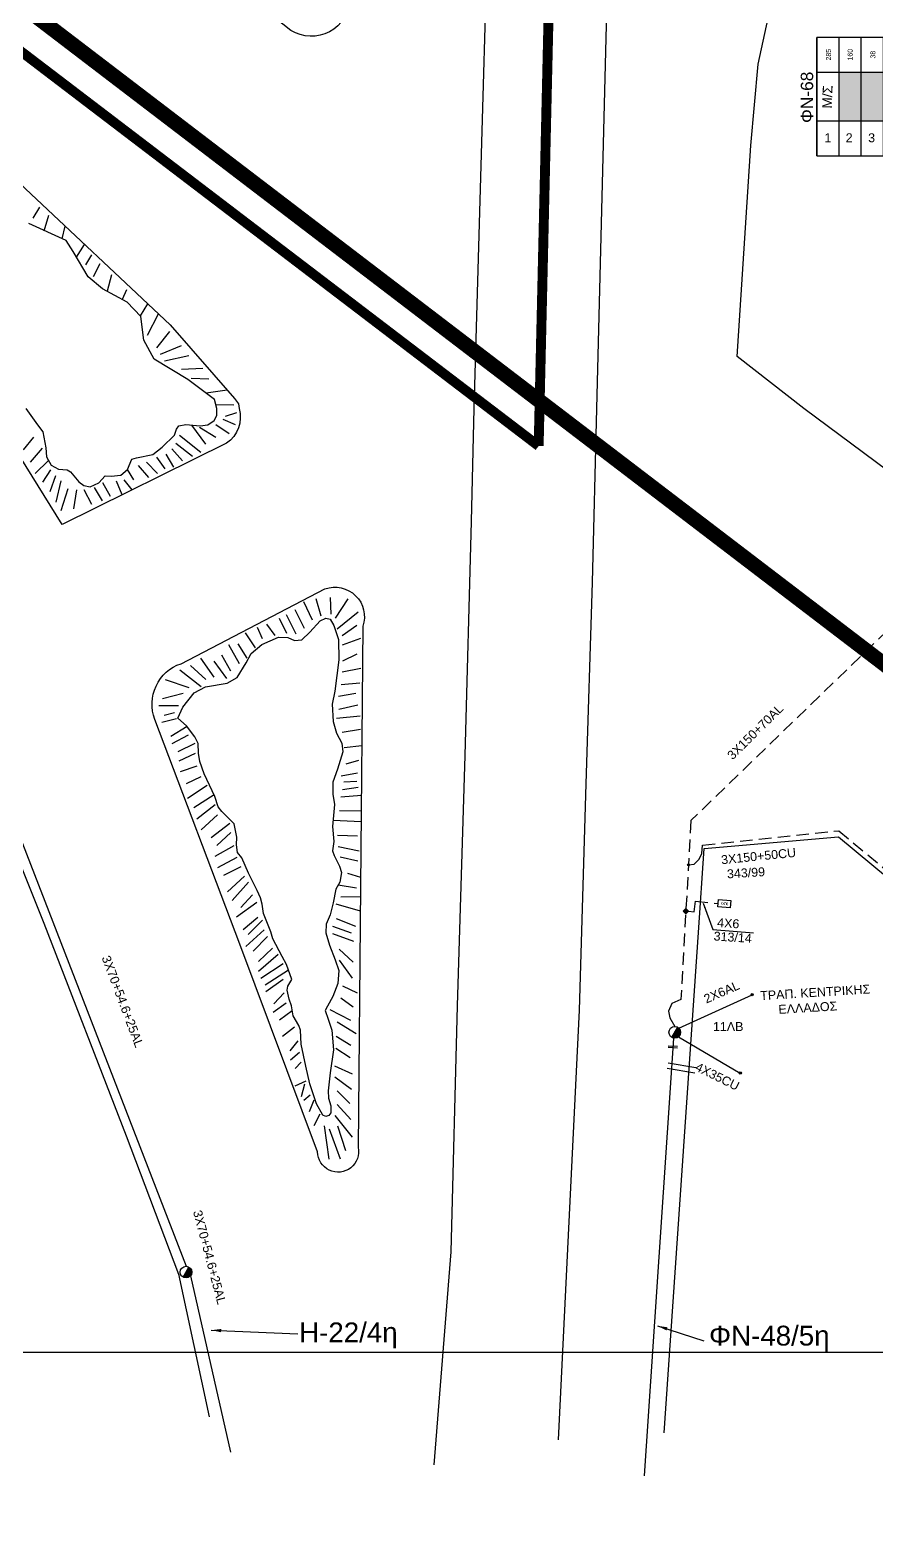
# Model space of a CAD drawing. Header units: millimetres. Extents: x 912 to 3023, y 735 to 1796.
# Drawn here: x 2618.8 to 2789.7, y 737.4 to 1037.7 of the extents above; entities that cross this region are included whole.
import ezdxf
from ezdxf.enums import TextEntityAlignment as Align

# ---------------------------------------------------------------- set-up
doc = ezdxf.new("R2010")
doc.units = ezdxf.units.MM
doc.linetypes.add('CENTER', pattern=[50.8, 31.75, -6.35, 6.35, -6.35])
doc.linetypes.add('DASHED', pattern=[19.05, 12.7, -6.35])
for name, color, linetype in [('Pillar OTE', 7, 'Continuous'), ('Άγνωστα', 7, 'Continuous'), ('Ασφαλειοκιβώτια Χ.Τ 9 αναχωρήσεων', 7, 'Continuous'), ('Γυμνά εναέρια ΧΤ (3Φ)   4x35CU', 7, 'Continuous'), ('Επιγραφές - Σχήματα', 7, 'Continuous'), ('Καλώδια ΧΤ   2x6AL', 7, 'DASHED'), ('Καλώδια ΧΤ   3x150+50CU', 7, 'DASHED'), ('Καλώδια ΧΤ   3x150AL+50XLPE', 7, 'DASHED'), ('Μηχανική τομή', 7, 'Continuous'), ('Στύλος ΦΜ', 7, 'Continuous'), ('Στύλος ΦΜ @ 1', 7, 'Continuous'), ('Συνδέσεις', 7, 'Continuous'), ('Συνεστραμμένα ΧΤ   3x70+54.6+25 AL', 7, 'SYN_LINE'), ('Τομή', 7, 'Continuous'), ('Υπόβαθρο ΔΕΗ', 7, 'Continuous'), ('Υπόγεια καλώδια Δικτύου ΧΤ και Παρ. ΧΤ - 3X150+70 AL', 7, 'DASHED'), ('Υπόγεια καλώδια Παροχών ΧΤ   4x6', 7, 'DASHED')]:
    doc.layers.add(name, color=color, linetype=linetype)
doc.styles.add('arial', font='ARIAL.TTF')
doc.styles.get("Standard").update_dxf_attribs({"font": 'ARIAL.TTF'})
doc.linetypes.add('SYN_LINE', pattern='A,0.5,-0.0001,["/\\/\\/\\/",Standard,S=0.1,R=0,X=0,Y=-0.05],-0.25', length=0.7501)
doc.dimstyles.new('ISO-25', dxfattribs={"dimtxt": 2.5, "dimasz": 2.5, "dimexe": 1.25, "dimexo": 0.625, "dimtad": 1, "dimtxsty": 'Standard', "dimcen": 2.5, "dimadec": 0, "dimazin": 0, "dimtfac": 1, "dimtmove": 0, "dimatfit": 3, "dimfxl": 1, "dimarcsym": 0})

# ---------------------------------------------------------------- blocks, each defined once
blk = doc.blocks.new('ΑΣΦΑΛΕΙΟΚΙΒΩΤΙΟ ΥΠΟΣΤΑΘΜΟΥ 9 ΑΝΑΧΩΡΗΣΕΩΝ')
at = {"layer": 'Ασφαλειοκιβώτια Χ.Τ 9 αναχωρήσεων', "ltscale": 40}
for p, q in [((-23.8, 40.36), (24.02, 40.36)), ((-9.72, 40.36), (-9.72, -40.64)), ((9.94, 40.36), (9.94, -40.64)), ((-23.8, 31.36), (24.02, 31.36)), ((-23.8, 22.36), (24.02, 22.36)), ((-23.8, 13.36), (24.02, 13.36)), ((-23.8, 4.36), (24.02, 4.36)), ((-23.8, -4.64), (24.02, -4.64)), ((-23.8, -13.64), (24.02, -13.64)), ((-23.8, -22.64), (24.02, -22.64)), ((-23.8, -31.64), (24.02, -31.64))]:
    blk.add_line(p, q, dxfattribs=at)
at = {"layer": 'Ασφαλειοκιβώτια Χ.Τ 9 αναχωρήσεων'}
blk.add_lwpolyline([(-23.8, -40.64), (24.02, -40.64), (24.02, 40.36), (-23.8, 40.36)], close=True, dxfattribs=at)
for s, p in [('1', (-18.29, 37.24)), ('2', (-18.29, 28.67)), ('3', (-18.29, 19.6)), ('4', (-18.29, 10.58)), ('5', (-18.29, 1.57)), ('6', (-18.29, -7.57)), ('7', (-18.29, -15.81)), ('8', (-18.29, -25.5)), ('9', (-18.29, -34.19))]:
    blk.add_text(s, height=3.6, rotation=270, dxfattribs=at).set_placement(p)
at = {"layer": 'Ασφαλειοκιβώτια Χ.Τ 9 αναχωρήσεων', "ltscale": 40}
for tag, height, p in [('ΟΝΟΜΑ', 5, (-0.16, 44.31)), ('ΚΕΙΜΕΝΟ 1', 2, (17.06, 35.59)), ('ΚΕΙΜΕΝΟ 2', 2, (17.06, 26.88)), ('ΚΕΙΜΕΝΟ 3', 2, (17.06, 17.69)), ('ΚΕΙΜΕΝΟ 4', 2, (17.06, 8.71)), ('ΚΕΙΜΕΝΟ 5', 2, (17.06, -0.13)), ('ΚΕΙΜΕΝΟ 6', 2, (17.06, -9.05)), ('ΚΕΙΜΕΝΟ 7', 2, (17.06, -18.13)), ('ΚΕΙΜΕΝΟ 8', 2, (17.06, -26.85)), ('ΚΕΙΜΕΝΟ 9', 2, (17.06, -35.99)), ('ΣΧ', 2, (-0.1, -42.64))]:
    blk.add_attdef(tag, text='', height=height, dxfattribs=at).set_placement(p, align=Align.MIDDLE_CENTER)
blk = doc.blocks.new('ΥΠΑΡΧΩΝ ΤΣΙΜΕΝΤΕΝΙΟΣ ΣΤΥΛΟΣ')
at = {"layer": 'Στύλος ΦΜ'}
blk.add_hatch(color=7, dxfattribs=at).paths.add_polyline_path([(-1.29, -2.28, 0.574793), (2.62, 0, 0.268822), (1.3, 2.27)])
at = {"layer": 'Στύλος ΦΜ', "color": 7}
blk.add_line((-1.29, -2.28), (1.3, 2.27), dxfattribs=at)
blk.add_circle((0, 0), 2.62, dxfattribs=at)
at = {"layer": 'Στύλος ΦΜ', "flags": 4}
for tag, p in [('ΤΥΠΟΣ', (-4.91, 3.03)), ('ΑΡΙΘΜΟΣ', (-4.68, 8.05))]:
    blk.add_attdef(tag, p, '', height=4, dxfattribs=at)
blk = doc.blocks.new('_ΣΥΝΔΕΣΗ')
at = {"layer": 'Συνδέσεις', "linetype": 'SYN_LINE', "ltscale": 40}
blk.add_hatch(color=256, dxfattribs=at).paths.add_polyline_path([(0.5, -0.01, 1), (-0.5, -0.01, 1)])
at = {"layer": 'Συνδέσεις'}
blk.add_circle((0, -0.01), 0.5, dxfattribs=at)
blk = doc.blocks.new('ΤΟΜΗ')
at = {"layer": 'Τομή', "ltscale": 40}
for p, q in [((-5.68, 0), (5.68, 0)), ((5.68, -2.33), (-5.68, -2.33))]:
    blk.add_line(p, q, dxfattribs=at)
blk = doc.blocks.new('ΜΗΧΑΝΙΚΗ ΤΟΜΗ')
at = {"layer": 'Μηχανική τομή', "ltscale": 40}
for p, q in [((-1.89, 0.78), (1.89, 0.78)), ((1.89, 0), (-1.89, 0))]:
    blk.add_line(p, q, dxfattribs=at)
blk = doc.blocks.new('TSONTA XT1')
at = {"ltscale": 40}
h = blk.add_hatch(color=256, dxfattribs=at)
h.dxf.hatch_style = 1
h.paths.add_polyline_path([(595.96, 2487.66), (597.07, 2488.77), (595.96, 2489.87), (594.85, 2488.77)])
blk.add_lwpolyline([(594.85, 2488.77), (595.96, 2489.87), (597.07, 2488.77), (595.96, 2487.66)], close=True, dxfattribs=at)
blk = doc.blocks.new('PILLAR ΟΤΕ')
at = {"layer": 'Pillar OTE', "ltscale": 40}
blk.add_lwpolyline([(-3.31, 2.02), (3.39, 2.02), (3.39, -1.99), (-3.31, -1.99)], close=True, dxfattribs=at)
at = {"layer": 'Pillar OTE', "insert": (-1.81, 0.71), "char_height": 1.3575, "width": 109.961, "attachment_point": 1}
blk.add_mtext('{\\fArial|b1|i0|c161|p34;OTE}', dxfattribs=at)

msp = doc.modelspace()

# ---------------------------------------------------------------- hatches: boundary and pattern name
at = {"layer": 'Ασφαλειοκιβώτια Χ.Τ 9 αναχωρήσεων'}
for color, points in [(30, [(2786.64, 1029.1), (2782.14, 1029.1), (2782.14, 1019.27), (2786.64, 1019.27)]), (1, [(2791.14, 1029.1), (2786.64, 1029.1), (2786.64, 1019.27), (2791.14, 1019.27)])]:
    msp.add_hatch(color=color, dxfattribs=at).paths.add_polyline_path(points)

# ---------------------------------------------------------------- linework, layer by layer
at = {"layer": 'Άγνωστα', "color": 2}
msp.add_lwpolyline([(2748.73, 834.15), (2742.79, 745.8)], dxfattribs=at)
at = {"layer": 'Γυμνά εναέρια ΧΤ (3Φ)   4x35CU', "color": 30, "linetype": 'SYN_LINE', "ltscale": 15}
msp.add_lwpolyline([(2749.76, 834.41), (2762.21, 827.09)], dxfattribs=at)
at = {"layer": 'Επιγραφές - Σχήματα'}
msp.add_lwpolyline([(917.41, 770.73), (2916.72, 770.73), (2916.72, 1780.64), (917.41, 1780.64)], close=True, dxfattribs=at)
at = {"layer": 'Καλώδια ΧΤ   2x6AL', "color": 30, "linetype": 'SYN_LINE', "ltscale": 20}
msp.add_lwpolyline([(2749.81, 836.15), (2764.6, 842.9)], dxfattribs=at)
at = {"layer": 'Καλώδια ΧΤ   3x150+50CU', "color": 30, "ltscale": 0.2}
msp.add_lwpolyline([(2751.75, 869.11), (2752.93, 869.23), (2753.92, 870.25), (2754.43, 871.39), (2754.6, 873.1), (2782.07, 876), (2808.92, 853.65), (2795.9, 838.45)], dxfattribs=at)
at = {"layer": 'Καλώδια ΧΤ   3x150AL+50XLPE', "color": 30, "ltscale": 0.2}
msp.add_lwpolyline([(2833.17, 990.22, 0.710531), (2831.67, 985.54), (2821.14, 961.25), (2816.27, 950.41), (2814.59, 949.89), (2811.54, 943.34), (2811.44, 941.98), (2812.25, 941.16), (2813.41, 940.37), (2812.68, 937.76), (2811.3, 934.36), (2808.35, 932.34), (2752.26, 878.06), (2750.21, 841.96), (2748.4, 841.13), (2747.71, 839.59), (2748, 838.2), (2748.99, 836.48)], format="xyb", dxfattribs=at)
at = {"layer": 'Συνεστραμμένα ΧΤ   3x70+54.6+25 AL', "color": 85, "ltscale": 20}
for points in [[(2611.13, 889.24), (2650.33, 788.07)], [(2651.25, 786.15), (2659.31, 750.52)]]:
    msp.add_lwpolyline(points, dxfattribs=at)
at = {"layer": 'Υπόβαθρο ΔΕΗ', "color": 1, "linetype": 'CENTER', "ltscale": 1.5, "const_width": 2}
msp.add_lwpolyline([(1627.41, 1794.01), (1868.38, 1610.04), (2120.26, 1418.68), (2366.87, 1224.03), (2721.51, 953.66)], dxfattribs=at)
at = {"layer": 'Υπόβαθρο ΔΕΗ', "linetype": 'DASHED', "ltscale": 3, "const_width": 3}
msp.add_lwpolyline([(1652.19, 1783.79), (1777.08, 1688.76), (1890.58, 1602.48), (1989.03, 1528.13), (2095.36, 1446.37), (2210.67, 1355.91), (2320.58, 1269.14), (2907.21, 821.04)], dxfattribs=at)
at = {"layer": 'Υπόβαθρο ΔΕΗ'}
for points in [[(2853.83, 1779.9), (2827.71, 1733.59), (2806.42, 1696.53), (2788.14, 1650.21), (2773.39, 1612.47), (2766.66, 1596.93), (2759.46, 1563.58), (2746.25, 1505.11), (2735.58, 1457.8), (2729.72, 1432.29), (2723.9, 1370.53), (2718.18, 1305.44), (2716.66, 1246.07), (2708.4, 961.25), (2707.87, 938.41), (2706.58, 891.21), (2705.06, 840.66), (2703.78, 790.99), (2700.32, 747.99)], [(2725.53, 753.06), (2729.74, 839.79), (2731.12, 885.49), (2732.37, 926.08), (2733.23, 961.25), (2741.18, 1276.36), (2744.79, 1330.71), (2748.41, 1371.99), (2750.83, 1399.58), (2752.71, 1423.9), (2763.48, 1471.32), (2773.82, 1517.74), (2785.35, 1569.44), (2788.13, 1582.87), (2814.1, 1650.39), (2837.49, 1712.29), (2883.53, 1779.84)], [(2819.93, 961.25), (2808.8, 936.11), (2775.04, 961.25), (2761.6, 971.73), (2764.37, 1014.35), (2765.81, 1030.71), (2768.17, 1041.57), (2773.05, 1053.98), (2778.22, 1062.71), (2784.93, 1071.6), (2796.3, 1079.87), (2805.6, 1084.57), (2813.17, 1086.7), (2827.02, 1086.53), (2867.75, 1067.42), (2819.93, 961.25)], [(2620.79, 1001.88), (2619.38, 999.64)], [(2621.72, 997.13), (2622.65, 1000.25)], [(2617.97, 961.25), (2620.35, 957.92), (2621.42, 956.49), (2622.05, 953.28), (2622.15, 951.46), (2623.09, 949.81), (2624.58, 949), (2626.31, 948.86), (2627.03, 948.44), (2628.68, 946.44), (2629.69, 945.67), (2630.97, 945.45), (2632.73, 946.2), (2634.01, 947.62), (2635.2, 947.56), (2637.16, 947.75), (2638.54, 948.95), (2639.42, 951.03), (2640.37, 951.27), (2643.66, 951.95), (2645.5, 953.41), (2648, 955.88), (2648.39, 957.09), (2648.9, 957.71), (2650.27, 957.97), (2653.18, 957.7), (2654.72, 957.93), (2656, 958.8), (2656.55, 959.8), (2656.55, 961.25), (2656.07, 963.07), (2650.73, 967.06), (2643.88, 971.19), (2641.81, 975.04), (2641.23, 979.8), (2638.46, 982.7), (2633.47, 985.42), (2630.57, 987.81), (2627.54, 992.92), (2626.17, 995.12), (2618.58, 998.56)], [(2625.32, 995.5), (2625.94, 998.04)], [(2628.2, 991.81), (2629.84, 994.37)], [(2631.26, 992.28), (2630.07, 990.21)], [(2632.91, 990.46), (2631.57, 987.8)], [(2635.26, 988.23), (2634.44, 984.89)], [(2638.34, 985.16), (2637.43, 983.26)], [(2641.12, 979.92), (2642.61, 982.36)], [(2642.59, 976.06), (2644.76, 980.33)], [(2644.41, 973.48), (2647.05, 976.76)], [(2645.19, 972.21), (2649.43, 973.96)], [(2650.92, 971.87), (2645.99, 970.82)], [(2649.43, 969.15), (2653.71, 969.35)], [(2654.96, 967.14), (2651.37, 967.27)], [(2658.63, 964.95), (2654.41, 964.31)], [(2659.99, 961.91), (2656.36, 961.95)], [(2659.04, 956.15), (2656.36, 957.96)], [(2660.32, 957.94), (2657.85, 959.02)], [(2660.53, 960.38), (2658.25, 959.64)], [(2617.53, 952.92), (2619.64, 955.46)], [(2653.35, 952.38), (2648.99, 955.77)], [(2654.33, 954.03), (2651.49, 957.86)], [(2656.36, 955.36), (2653.08, 957.38)], [(2618.96, 950.37), (2621.36, 953.2)], [(2647.9, 949.38), (2646.33, 951.99)], [(2649.61, 950.68), (2647.5, 953.09)], [(2651.64, 951.57), (2648.26, 954.18)], [(2619.88, 948.11), (2622.57, 950.72)], [(2639.81, 946.8), (2638.54, 948.95)], [(2642.84, 947.28), (2640.72, 949.7)], [(2644.57, 948.1), (2642.38, 950.41)], [(2646.12, 949.05), (2644.44, 951.41)], [(2621.44, 946.39), (2623.03, 948.84)], [(2622.91, 944.51), (2624.05, 947.68)], [(2624.11, 942.32), (2625.15, 946.6)], [(2635.1, 943.46), (2633.56, 946.21)], [(2637.44, 943.81), (2636.29, 946.54)], [(2639.48, 944.82), (2637.86, 946.8)], [(2625.1, 940.65), (2626.55, 945.11)], [(2627.66, 940.96), (2628.32, 944.81)], [(2631.35, 941.88), (2629.75, 944.82)], [(2633.45, 942.59), (2631.83, 945.27)], [(2675.89, 918.48), (2674.13, 922.19)], [(2677.61, 919.3), (2676.6, 922.81)], [(2679.64, 919.71), (2679.51, 923.1)], [(2680.49, 918.88), (2683.04, 922.8)], [(2648.69, 898.75), (2649.69, 900.91), (2651.95, 903.81), (2654.26, 905.03), (2658.65, 905.81), (2660.68, 906.94), (2662.49, 909.89), (2663.45, 911.76), (2665.65, 913.62), (2669.02, 915.08), (2670.91, 915.03), (2672.24, 914.41), (2673.72, 914.51), (2675.34, 916.11), (2677.4, 918.36), (2678.53, 918.94), (2679.43, 918.72), (2680.14, 917.45), (2681.12, 914.6), (2681.2, 910.52), (2680.4, 904.14), (2679.85, 901.54), (2680.05, 898.08), (2680.72, 895.68), (2681.77, 893.69), (2681.99, 891.94), (2680.9, 888.42), (2679.95, 885.79), (2679.95, 883.35), (2680.27, 881.29), (2679.92, 876.84), (2680.17, 873.85), (2679.87, 871.96), (2680.22, 870.98), (2681.28, 868.83), (2681.72, 867.59), (2681.36, 865.6), (2680.55, 864.17), (2680.06, 861.45), (2679.45, 859.04), (2678.6, 857.13), (2678.55, 855.39), (2679.28, 852.87), (2680.46, 849.96), (2681.17, 847.75), (2680.99, 845.17), (2679.99, 842.51), (2678.91, 840.56), (2678.45, 839.69), (2679.01, 837.95), (2679.78, 835.74), (2680.13, 831.78), (2679.41, 827.13), (2679.03, 823.5), (2679.08, 822.02), (2679.54, 820.46), (2679.59, 819.02), (2679.13, 818.49), (2678.52, 818.31), (2677.94, 818.6), (2676.7, 820.86), (2675.33, 824.91), (2674.5, 828.47), (2673.56, 832.93), (2673.47, 835.73), (2673.09, 836.71), (2671.97, 838.62), (2671.59, 840.68), (2671.16, 842.02), (2670.73, 843.78), (2670.85, 844.65), (2671.7, 845.95), (2670.59, 849.02), (2669.75, 850.64), (2667.88, 854.2), (2667.45, 855.61), (2665.95, 859.27), (2665.71, 861.16), (2665.38, 862.45), (2664.66, 863.92), (2662.93, 867.4), (2661.61, 870.51), (2660.74, 871.63), (2660.55, 873.12), (2660.62, 874.72), (2660.02, 877.36), (2657.55, 879.91), (2656.81, 880.8), (2656.18, 882.88), (2653.98, 887.47), (2653.1, 889.95), (2652.87, 891.65), (2652.78, 893.61), (2652.14, 894.96), (2650.45, 897.2), (2648.69, 898.75)], [(2670.7, 915.81), (2669.19, 918.87)], [(2672.59, 915.7), (2670.59, 919.55)], [(2674.26, 916.8), (2672.37, 920.62)], [(2680.86, 916.76), (2685.07, 920.18)], [(2664.33, 912.94), (2662.35, 915.95)], [(2665.78, 914.73), (2664.73, 917.02)], [(2668.31, 915.38), (2666.67, 917.71)], [(2681.82, 915.43), (2684.84, 917.49)], [(2661.11, 909.66), (2659, 913.54)], [(2662.7, 910.84), (2660.86, 913.74)], [(2681.89, 913.53), (2685.64, 914.84)], [(2655.98, 906.98), (2653.29, 910.86)], [(2658.58, 906.74), (2656.03, 910.24)], [(2659.38, 908.23), (2657.55, 911.43)], [(2681.97, 910.27), (2684.9, 911.72)], [(2653.37, 905.03), (2649.08, 908.42)], [(2654.31, 906.53), (2651.23, 909.38)], [(2681.83, 908.06), (2685.6, 908.8)], [(2651, 904.87), (2646.2, 906.47)], [(2681.62, 905.5), (2685.39, 905.86)], [(2648.82, 901.23), (2644.87, 901.24)], [(2649.78, 903.71), (2645.56, 902.6)], [(2681.08, 903.15), (2684.58, 903.76)], [(2681.18, 900.52), (2685.04, 901.4)], [(2648.43, 898.57), (2645.42, 897.87)], [(2648.02, 899.78), (2645.89, 899.29)], [(2680.72, 898.71), (2685.51, 899.22)], [(2650.59, 897.01), (2647.29, 895.03)], [(2650.78, 895.29), (2647.49, 893.56)], [(2681.87, 895.92), (2685.56, 896.5)], [(2652.11, 893.59), (2648.71, 891.95)], [(2682.26, 892.82), (2685.81, 893.19)], [(2652.15, 891.59), (2648.89, 890.04)], [(2652.53, 889.03), (2649.16, 887.89)], [(2682.65, 889.5), (2685.2, 890.21)], [(2653.29, 886.88), (2650.33, 885.46)], [(2681.67, 887.08), (2684.93, 887.71)], [(2682.2, 885.88), (2684.81, 886.03)], [(2654.61, 885.14), (2650.64, 882.52)], [(2656.03, 883.21), (2651.91, 880.62)], [(2681.57, 882.82), (2685.72, 883.17)], [(2681.89, 884.34), (2685.08, 884.78)], [(2656.2, 881.25), (2652.52, 878.32)], [(2681.29, 880.05), (2685.69, 880.01)], [(2656.69, 879.18), (2653.41, 876.17)], [(2659.15, 877.43), (2655.41, 874.58)], [(2680.03, 878.14), (2685.67, 877.89)], [(2659.38, 875.63), (2656.57, 873.03)], [(2680.92, 875.09), (2684.95, 874.99)], [(2746.87, 754.47), (2753.78, 855.43), (2754.9, 872.43), (2782.04, 874.79), (2812.52, 849.49), (2855.04, 813.43), (2899.22, 776.95), (2867.36, 737.41)], [(2659.95, 872.97), (2656.12, 870.8)], [(2681.02, 872.81), (2685.26, 871.91)], [(2660.57, 870.57), (2656.71, 868.53)], [(2661.42, 868.73), (2657.91, 866.94)], [(2681.48, 870.7), (2684.98, 869.92)], [(2662.16, 866.85), (2658.7, 863.65)], [(2662.93, 865.63), (2659.67, 861.88)], [(2681.06, 865.07), (2684.76, 864.5)], [(2682.94, 867.43), (2685.57, 866.62)], [(2663.77, 863.07), (2661.38, 860.53)], [(2681.6, 862.64), (2685.53, 862.69)], [(2664.62, 861.48), (2660.55, 858.53)], [(2680.58, 861.24), (2685.5, 859.8)], [(2664.81, 858.51), (2661.86, 856.01)], [(2666.13, 855.96), (2662.39, 852.6)], [(2665.76, 857.97), (2662.91, 855.02)], [(2679.87, 856.73), (2683.69, 855.37)], [(2680.67, 858.28), (2684.53, 856.7)], [(2756.66, 856.03), (2764.89, 855.36)], [(2666.77, 854.64), (2663.88, 851.71)], [(2679.93, 855.27), (2684.15, 853.69)], [(2667.8, 852.29), (2664.97, 849.61)], [(2668.91, 850.99), (2664.97, 847.61)], [(2681.22, 849.85), (2683.88, 846.22)], [(2681.23, 852.07), (2684.06, 849.44)], [(2669.95, 849.16), (2665.45, 846.2)], [(2671, 847.88), (2666.28, 844.81)], [(2669.97, 845.95), (2666.43, 843.47)], [(2681.9, 844.67), (2684.88, 843.25)], [(2670.58, 841.22), (2667.91, 839.28)], [(2670.16, 843.26), (2668.03, 841.06)], [(2681.57, 842.26), (2684.05, 840.44)], [(2671.78, 839.65), (2669.23, 837.78)], [(2679.37, 839.92), (2683.56, 837.74)], [(2672.21, 836.34), (2669.82, 834.45)], [(2680.81, 837.39), (2684.69, 835.05)], [(2672.91, 833.58), (2671.31, 831.58)], [(2680.56, 832.09), (2683.45, 830.24)], [(2680.67, 834.54), (2683.63, 832.74)], [(2673.27, 831.26), (2671.44, 829.66)], [(2673.6, 829.29), (2672.35, 828)], [(2680.3, 828.55), (2683.88, 826.94)], [(2680.36, 826.3), (2683.73, 823.83)], [(2674.5, 825.42), (2672.3, 824.44)], [(2674.27, 824.83), (2673.6, 822.26)], [(2680.87, 823.5), (2683.42, 820.93)], [(2675.41, 822.61), (2674.14, 821.52)], [(2676.15, 821.58), (2675.17, 819.22)], [(2680.82, 820.71), (2683.63, 817.67)], [(2677.32, 818.75), (2676.12, 816.44)], [(2680.34, 818.51), (2683.87, 814.15)], [(2678.21, 816.42), (2679.19, 809.69)], [(2679.23, 815.84), (2681.46, 809.76)], [(2680.91, 816.4), (2682.53, 811.43)]]:
    msp.add_lwpolyline(points, dxfattribs=at)
at = {"layer": 'Υπόβαθρο ΔΕΗ', "color": 1, "linetype": 'CENTER', "ltscale": 1.5}
msp.add_lwpolyline([(2861.46, 1766.64, 2, 2, 0), (2804.55, 1662.62, 2, 2, 0), (2779.27, 1597.77, 2, 2, 0), (2742.09, 1430.29, 2, 2, 0), (2731.71, 1252.79, 2, 2, 0), (2727.93, 1169.44, 2, 2, 0), (2724.3, 1074.68, 2, 2, 0), (2721.51, 953.66, 0, 0, 0)], format="xyseb", dxfattribs=at)
at = {"layer": 'Υπόβαθρο ΔΕΗ'}
for points in [[(2606.84, 1382.22), (2643.54, 1361.6), (2678.29, 1341.62), (2683.13, 1338.7), (2686.79, 1335.66), (2689.24, 1333.07), (2691.3, 1329.81), (2692.98, 1326.7), (2693.56, 1322.84), (2693.71, 1317.71), (2693.52, 1310.44), (2693.13, 1296.86), (2691.23, 1240.03), (2688.46, 1169.44), (2685.55, 1089.63), (2683.49, 1043.86, -0.574042), (2671.51, 1037.57), (2504.95, 1169.44)], [(2661.07, 961.25, -0.317749), (2658.5, 954.22), (2625.34, 937.83), (2610.73, 961.25), (2580.39, 1010.19), (2563.33, 1037.11, -0.90895), (2569.87, 1044.32), (2616.8, 1006.64), (2647.14, 978.1), (2660.12, 963.24), (2660.92, 962.16), (2661.07, 961.25)], [(2676.89, 811.16), (2661.2, 853.08), (2644.04, 898.47, -0.422984), (2649.32, 909.72), (2678.38, 924.84, -0.625803), (2686.02, 917.27), (2685.07, 812.08, -1.103999), (2676.89, 811.16, -4.822342)], [(2414.76, 749.77), (2400.68, 778.76, -0.438226), (2404.21, 792.71), (2463.75, 819.83), (2566.93, 867.1), (2609.9, 886.4), (2621.61, 857.32), (2638.25, 814.4), (2648.79, 786.46), (2655.01, 757.65)]]:
    msp.add_lwpolyline(points, format="xyb", dxfattribs=at)
at = {"layer": 'Υπόγεια καλώδια Παροχών ΧΤ   4x6', "color": 30, "linetype": 'DASHED', "ltscale": 0.2}
msp.add_lwpolyline([(2751.73, 859.76), (2752.91, 859.63), (2753.14, 861.81), (2757.74, 861.31)], dxfattribs=at)

# ---------------------------------------------------------------- block references
at = {"layer": 'Pillar OTE', "xscale": 0.375, "yscale": 0.375, "zscale": 0.375, "rotation": 355.5553284734049}
msp.add_blockref('PILLAR ΟΤΕ', (2758.99, 861.26), dxfattribs=at)
at = {"layer": 'Ασφαλειοκιβώτια Χ.Τ 9 αναχωρήσεων', "xscale": 0.5, "yscale": 0.5, "zscale": 0.5, "rotation": 90}
msp.add_blockref('ΑΣΦΑΛΕΙΟΚΙΒΩΤΙΟ ΥΠΟΣΤΑΘΜΟΥ 9 ΑΝΑΧΩΡΗΣΕΩΝ', (2797.82, 1024.13), dxfattribs=at).add_auto_attribs({'ΟΝΟΜΑ': 'ΦΝ-68', 'ΚΕΙΜΕΝΟ 2': '160', 'ΚΕΙΜΕΝΟ 1': '285', 'ΚΕΙΜΕΝΟ 3': '38', 'ΚΕΙΜΕΝΟ 4': '59', 'ΚΕΙΜΕΝΟ 5': '69', 'ΚΕΙΜΕΝΟ 6': '9'})
at = {"layer": 'Μηχανική τομή', "xscale": 0.4999999999997634, "yscale": 0.4999999999997634, "zscale": 0.4999999999997634, "rotation": 176.1811880943741}
msp.add_blockref('ΜΗΧΑΝΙΚΗ ΤΟΜΗ', (2748.62, 832.54), dxfattribs=at)
at = {"layer": 'Στύλος ΦΜ @ 1', "ltscale": 40}
ref = msp.add_blockref('ΥΠΑΡΧΩΝ ΤΣΙΜΕΝΤΕΝΙΟΣ ΣΤΥΛΟΣ', (2748.99, 835.3), dxfattribs=dict(at, xscale=0.4499999999998181, yscale=0.4499999999998181, zscale=0.4499999999998181))
ref.add_attrib('ΤΥΠΟΣ', '11ΛB', (2756.69, 835.57), dxfattribs={"layer": 'Στύλος ΦΜ', "height": 1.8, "flags": 4})
at = {"layer": 'Στύλος ΦΜ @ 1', "ltscale": 40, "xscale": 0.4499999999998181, "yscale": 0.4499999999998181, "zscale": 0.4499999999998181}
msp.add_blockref('ΥΠΑΡΧΩΝ ΤΣΙΜΕΝΤΕΝΙΟΣ ΣΤΥΛΟΣ', (2650.33, 786.89), dxfattribs=at)
at = {"layer": 'Συνδέσεις'}
for name, p, xscale, yscale, zscale in [('_ΣΥΝΔΕΣΗ', (2751.75, 869.11), 0.4499999999998181, 0.4499999999998181, 0.4499999999998181), ('TSONTA XT1', (2463.63, -341.14), 0.4825272092843529, 0.4825272092843529, 0.4825272092843529), ('_ΣΥΝΔΕΣΗ', (2764.6, 842.91), 0.4499999999998181, 0.4499999999998181, 0.4499999999998181), ('_ΣΥΝΔΕΣΗ', (2762.21, 827.09), 0.4499999999998181, 0.4499999999998181, 0.4499999999998181)]:
    msp.add_blockref(name, p, dxfattribs=dict(at, xscale=xscale, yscale=yscale, zscale=zscale))
at = {"layer": 'Τομή', "xscale": 0.5000000000001226, "yscale": 0.5000000000001226, "zscale": 0.5000000000001226, "rotation": 350.4260715780631}
msp.add_blockref('ΤΟΜΗ', (2750.44, 828.68), dxfattribs=at)

# ---------------------------------------------------------------- texts
at = {"layer": 'Γυμνά εναέρια ΧΤ (3Φ)   4x35CU', "color": 7, "insert": (2753.73, 829.32), "char_height": 1.8, "width": 168.3718, "attachment_point": 1, "rotation": 333.5561}
msp.add_mtext('4X35CU', dxfattribs=at)
at = {"layer": 'Επιγραφές - Σχήματα', "color": 7, "insert": (2778.73, 1021.83), "char_height": 1.8, "width": 168.3718, "attachment_point": 1, "rotation": 88.0043}
msp.add_mtext('{\\H1.083x;\\C256;Μ/Σ}', dxfattribs=at)
at = {"layer": 'Επιγραφές - Σχήματα', "ltscale": 40, "char_height": 1.8, "width": 47.0228, "attachment_point": 1, "style": 'arial'}
for s, insert, rotation in [('{\\fArial|b0|i0|c161|p34;343/99}', (2759.47, 868.17), 3.4869), ('4Χ6', (2757.61, 858.37), 356.3082), ('313/14', (2756.9, 855.65), 356.3082), ('ΤΡΑΠ. ΚΕΝΤΡΙΚΗΣ\\P     ΕΛΛΑΔΟΣ', (2766.18, 843.6), 3.4869)]:
    msp.add_mtext(s, dxfattribs=dict(at, insert=insert, rotation=rotation))
at = {"layer": 'Επιγραφές - Σχήματα', "char_height": 4, "width": 84.1859, "attachment_point": 1, "style": 'arial'}
for s, insert in [('Η-22/4η', (2673.17, 776.73)), ('ΦΝ-48/5η', (2755.9, 776.07))]:
    msp.add_mtext(s, dxfattribs=dict(at, insert=insert))
at = {"layer": 'Καλώδια ΧΤ   2x6AL', "color": 7, "insert": (2754.62, 842.74), "char_height": 1.8, "width": 168.3718, "attachment_point": 1, "rotation": 23.5785}
msp.add_mtext('2X6AL', dxfattribs=at)
at = {"layer": 'Καλώδια ΧΤ   3x150+50CU', "color": 7, "insert": (2758.26, 871.01), "char_height": 1.8, "width": 168.3718, "attachment_point": 1, "rotation": 5.7499}
msp.add_mtext('3X150+50CU', dxfattribs=at)
at = {"layer": 'Συνεστραμμένα ΧΤ   3x70+54.6+25 AL', "color": 7, "char_height": 1.8, "width": 168.3718, "attachment_point": 1}
for insert, rotation in [((2634.96, 851.01), 290.5871), ((2653.47, 799.58), 284.7996)]:
    msp.add_mtext('3X70+54.6+25AL', dxfattribs=dict(at, insert=insert, rotation=rotation))
at = {"layer": 'Υπόγεια καλώδια Δικτύου ΧΤ και Παρ. ΧΤ - 3X150+70 AL', "color": 7, "insert": (2759.39, 891.49), "char_height": 1.8, "width": 168.3718, "attachment_point": 1, "rotation": 44.6217}
msp.add_mtext('3X150+70AL', dxfattribs=at)

# ---------------------------------------------------------------- leaders
at = {"layer": 'Επιγραφές - Σχήματα', "ltscale": 40}
for points, override in [([(2754.73, 861.39), (2756.66, 856.03)], {"dimasz": 1, "dimtad": 0}), ([(2655.43, 775.17), (2672.88, 774.43)], {"dimasz": 2, "dimtad": 0}), ([(2745.52, 776.05), (2754.88, 773.04)], {"dimasz": 2, "dimtad": 0})]:
    msp.add_leader(points, dimstyle='ISO-25', override=override, dxfattribs=at)

doc.saveas('drawing.dxf')
